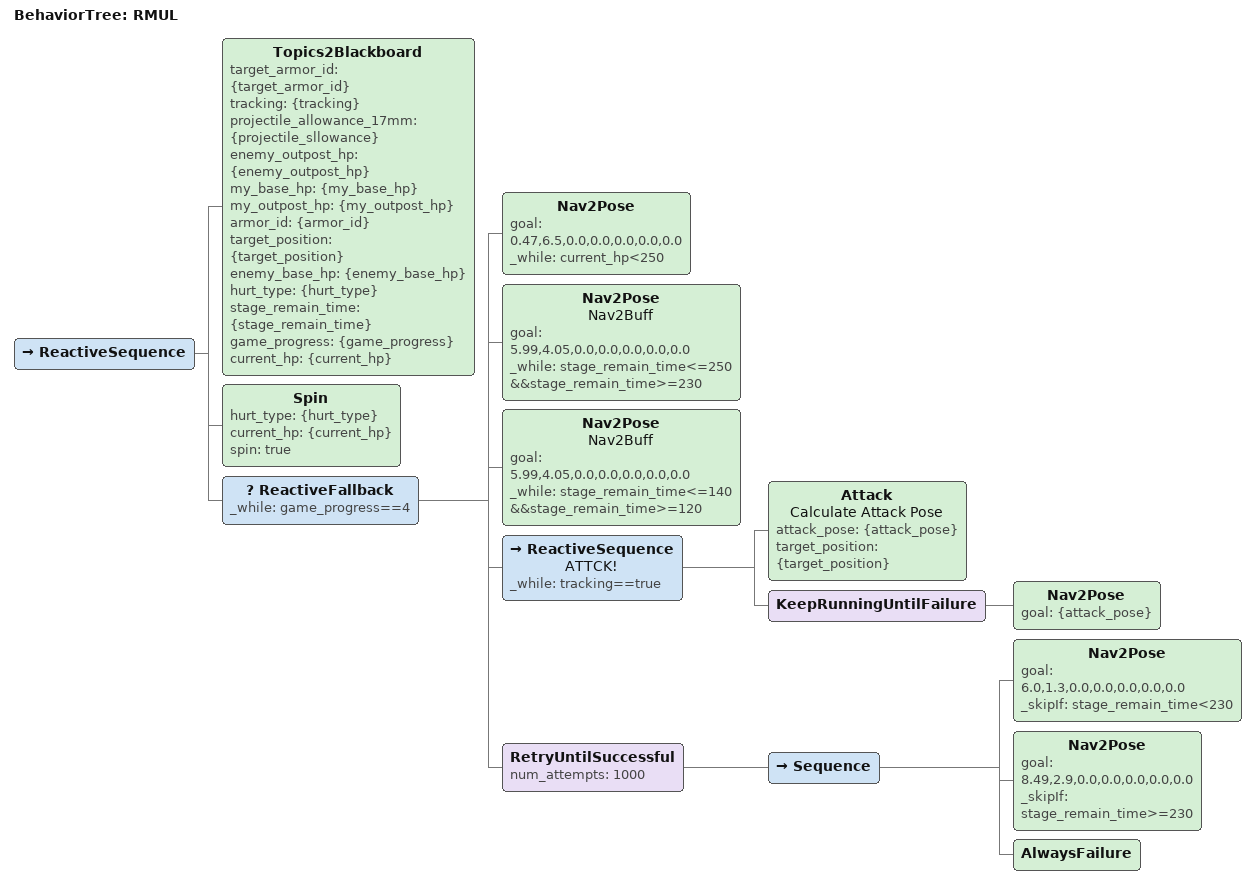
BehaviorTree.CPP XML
<?xml version="1.0" encoding="UTF-8"?>
<root BTCPP_format="4">
  <BehaviorTree ID="RMUL">
    <ReactiveSequence>
      <Topics2Blackboard target_armor_id="{target_armor_id}"
                         tracking="{tracking}"
                         projectile_allowance_17mm="{projectile_sllowance}"
                         enemy_outpost_hp="{enemy_outpost_hp}"
                         my_base_hp="{my_base_hp}"
                         my_outpost_hp="{my_outpost_hp}"
                         armor_id="{armor_id}"
                         target_position="{target_position}"
                         enemy_base_hp="{enemy_base_hp}"
                         hurt_type="{hurt_type}"
                         stage_remain_time="{stage_remain_time}"
                         game_progress="{game_progress}"
                         current_hp="{current_hp}"/>
      <Spin hurt_type="{hurt_type}"
            current_hp="{current_hp}"
            spin="true"/>
      <ReactiveFallback _while="game_progress==4">
        <Nav2Pose goal="0.47,6.5,0.0,0.0,0.0,0.0,0.0"
                  _while="current_hp&lt;250"/>
        <Nav2Pose name="Nav2Buff"
                  goal="5.99,4.05,0.0,0.0,0.0,0.0,0.0"
                  _while="stage_remain_time&lt;=250&amp;&amp;stage_remain_time&gt;=230"/>
        <Nav2Pose name="Nav2Buff"
                  goal="5.99,4.05,0.0,0.0,0.0,0.0,0.0"
                  _while="stage_remain_time&lt;=140&amp;&amp;stage_remain_time&gt;=120"/>
        <ReactiveSequence name="ATTCK!"
                          _while="tracking==true">
          <Attack name="Calculate Attack Pose"
                  attack_pose="{attack_pose}"
                  target_position="{target_position}"/>
          <KeepRunningUntilFailure>
            <Nav2Pose goal="{attack_pose}"/>
          </KeepRunningUntilFailure>
        </ReactiveSequence>
        <RetryUntilSuccessful num_attempts="1000">
          <Sequence>
            <Nav2Pose goal="6.0,1.3,0.0,0.0,0.0,0.0,0.0"
                      _skipIf="stage_remain_time&lt;230"/>
            <Nav2Pose goal="8.49,2.9,0.0,0.0,0.0,0.0,0.0"
                      _skipIf="stage_remain_time&gt;=230"/>
            <AlwaysFailure/>
          </Sequence>
        </RetryUntilSuccessful>
      </ReactiveFallback>
    </ReactiveSequence>
  </BehaviorTree>

</root>
